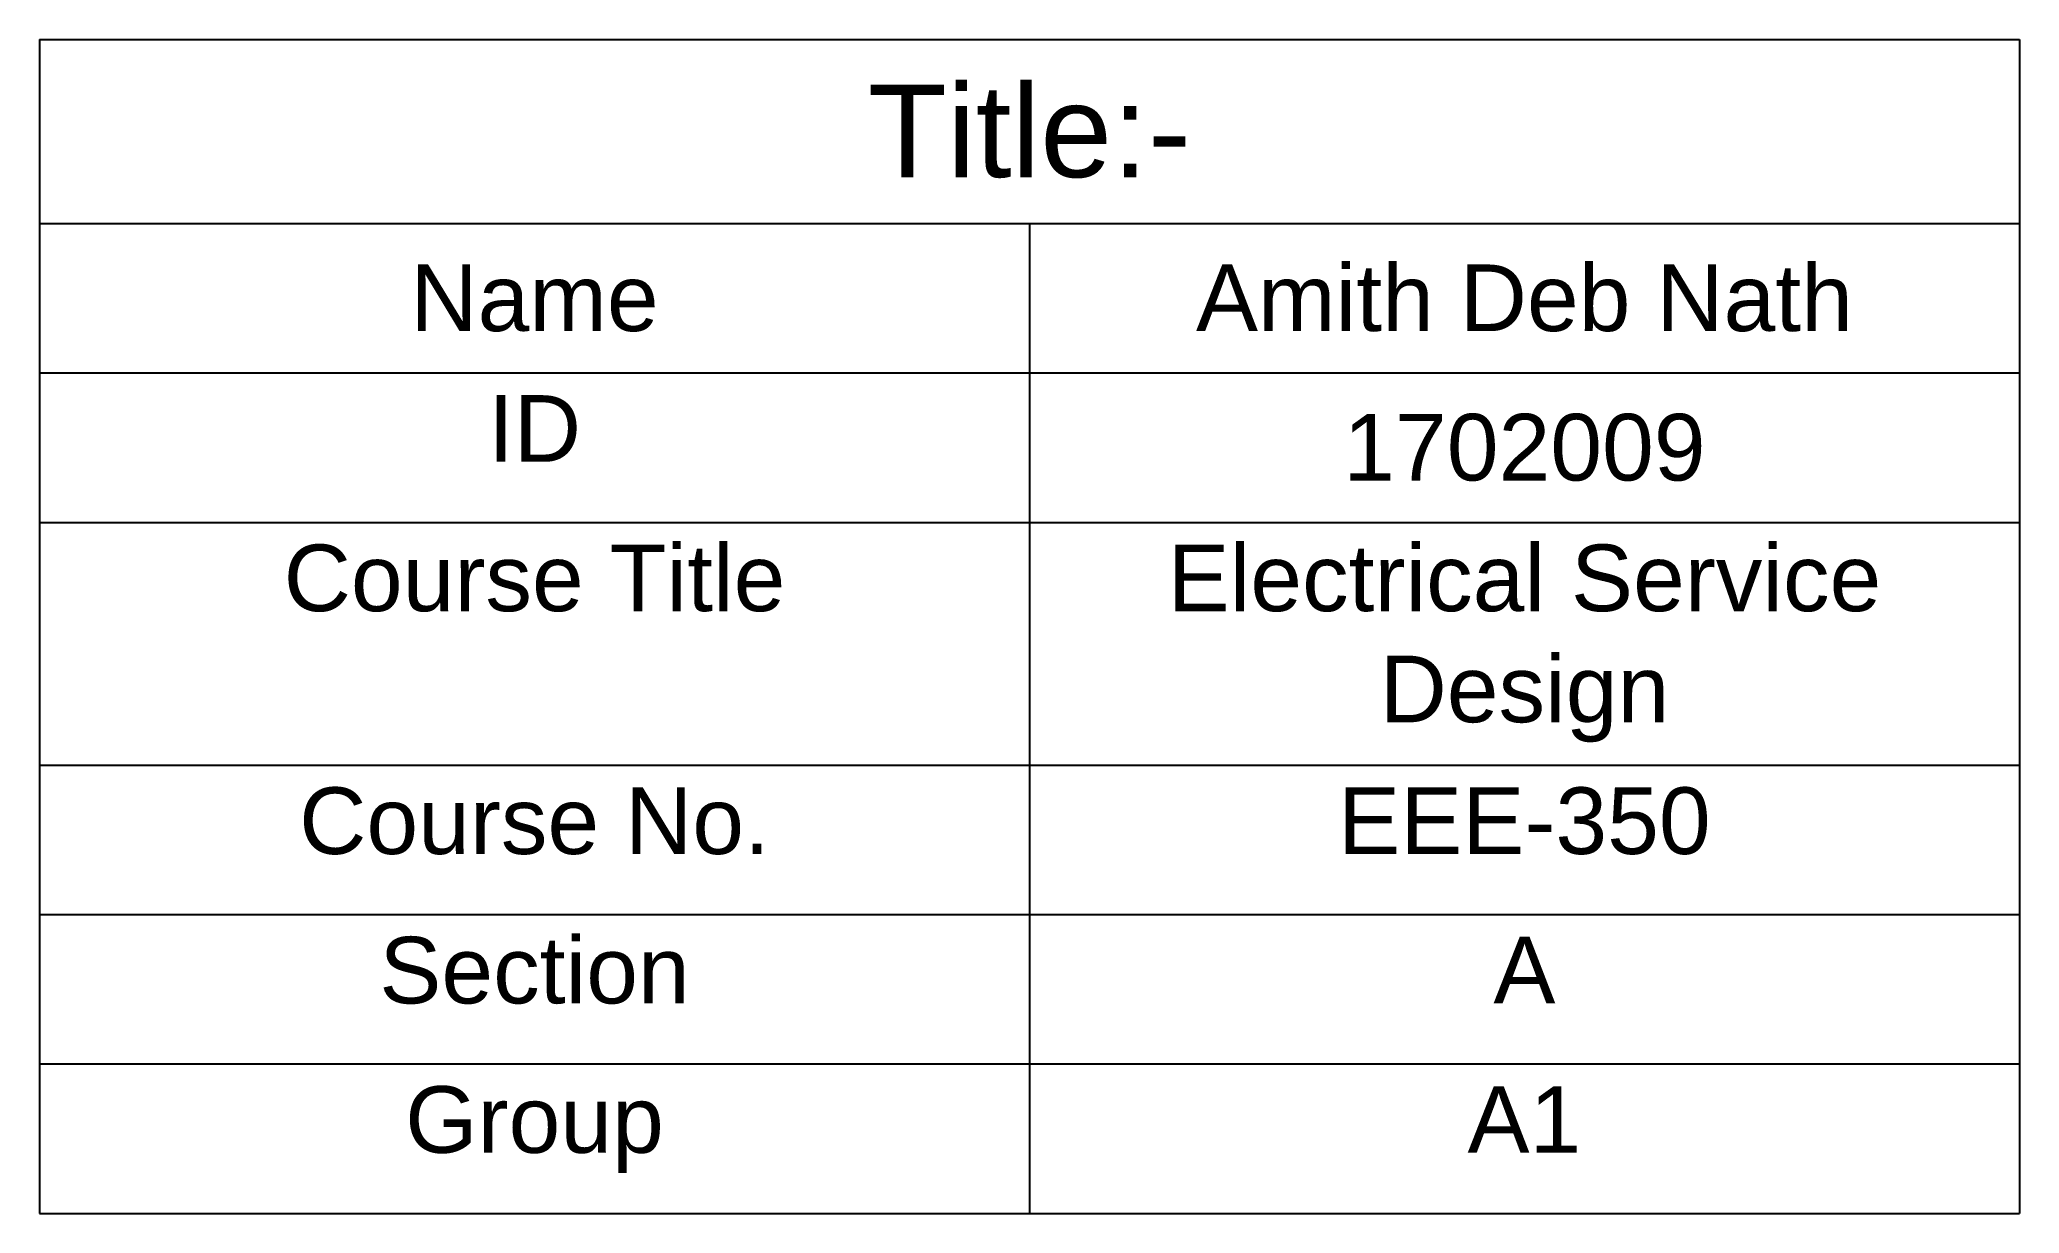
# Model space of a CAD drawing. Header units: inches. Extents: x 30.59 to 35.94, y 6.89 to 10.06.
import ezdxf

# ---------------------------------------------------------------- set-up
doc = ezdxf.new("R2010")
doc.units = ezdxf.units.IN
doc.header["$MEASUREMENT"] = 0
doc.styles.get("Standard").update_dxf_attribs({"font": 'arial.ttf'})

# ---------------------------------------------------------------- blocks, each defined once
blk = doc.blocks.new('*T1')
at = {"color": 0, "linetype": 'ByBlock', "lineweight": -2, "transparency": 16777216}
for p, q in [((0, 0), (5.3484, 0)), ((0, 0), (0, -3.1713)), ((5.3484, 0), (5.3484, -3.1713)), ((0, -0.497), (5.3484, -0.497)), ((2.6742, -0.497), (2.6742, -3.1713)), ((0, -0.9006), (5.3484, -0.9006)), ((0, -1.3043), (5.3484, -1.3043)), ((0, -1.9603), (5.3484, -1.9603)), ((0, -2.364), (5.3484, -2.364)), ((0, -2.7676), (5.3484, -2.7676)), ((0, -3.1713), (5.3484, -3.1713))]:
    blk.add_line(p, q, dxfattribs=at)
at = {"color": 0, "transparency": 16777216}
for s, insert, char_height, width, attachment_point in [('Title:-', (2.6742, -0.2485), 0.25, 5.228426, 5), ('Name', (1.3371, -0.6988), 0.18, 2.554213, 5), ('Amith Deb Nath ', (4.0113, -0.6988), 0.18, 2.554213, 5), ('ID', (1.3371, -0.9606), 0.18, 2.554213, 2), ('1702009', (4.0113, -1.1025), 0.18, 2.554213, 5), ('Course Title', (1.3371, -1.3643), 0.18, 2.554213, 2), ('Electrical Service Design', (4.0113, -1.3643), 0.18, 2.554213, 2), ('Course No. ', (1.3371, -2.0203), 0.18, 2.554213, 2), ('EEE-350', (4.0113, -2.0203), 0.18, 2.554213, 2), ('Section', (1.3371, -2.424), 0.18, 2.554213, 2), ('A', (4.0113, -2.424), 0.18, 2.554213, 2), ('Group', (1.3371, -2.8276), 0.18, 2.554213, 2), ('A1', (4.0113, -2.8276), 0.18, 2.554213, 2)]:
    blk.add_mtext(s, dxfattribs=dict(at, insert=insert, char_height=char_height, width=width, attachment_point=attachment_point))

msp = doc.modelspace()

# ---------------------------------------------------------------- block references
msp.add_blockref('*T1', (30.5933, 10.0609))

doc.saveas('drawing.dxf')
